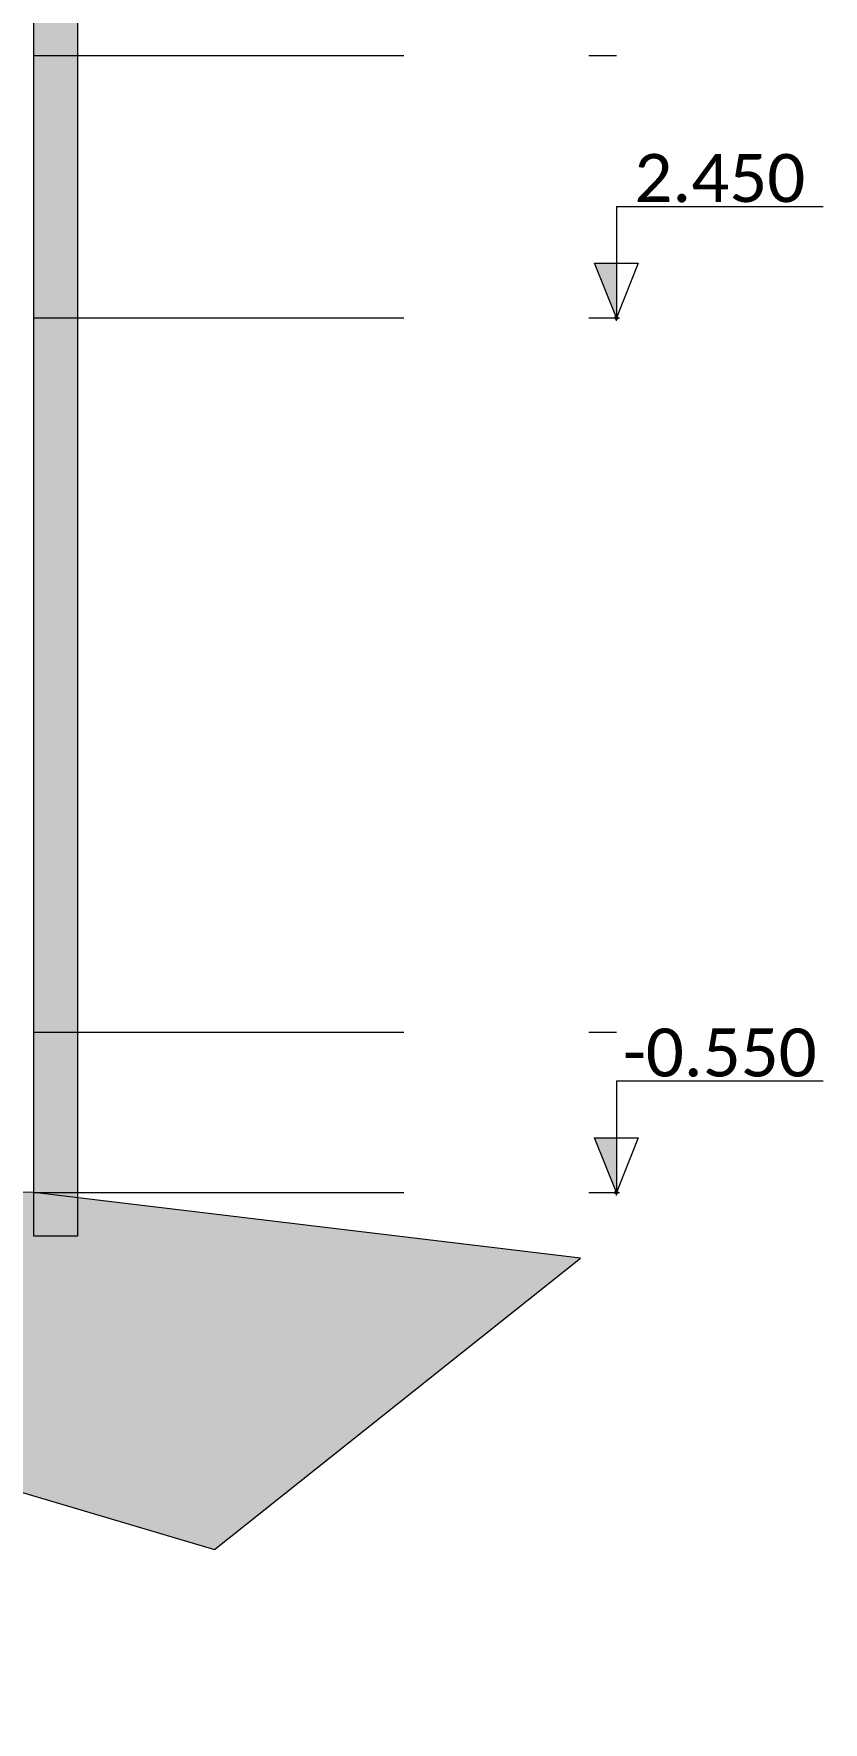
# Model space of a CAD drawing. Header units: metres. Extents: x -197 to 1099, y -24 to 14.
# Drawn here: x 786.76 to 789.47, y -2.37 to 3.43 of the extents above; entities that cross this region are included whole.
import ezdxf
from ezdxf.enums import TextEntityAlignment as Align

# ---------------------------------------------------------------- set-up
doc = ezdxf.new("R2010")
doc.units = ezdxf.units.M
doc.header["$LTSCALE"] = 0.001
doc.header["$PDMODE"] = 34
doc.header["$PDSIZE"] = 0.01
doc.linetypes.add('HIDDENX2', pattern=[19.05, 12.7, -6.35])
doc.layers.get('0').update_dxf_attribs({"lineweight": 13, "true_color": 0x000000})
for name, color, linetype, lineweight, true_color in [('Jach-Anotaciones-CalidaddeLínea  0.13', 7, 'Continuous', 13, 0x000000), ('Jach-Anotaciones-Hatch-Lum100%', 7, 'Continuous', 13, 0x000000), ('Jach-Anotaciones-Hatch-Lum80%', 250, 'Continuous', 13, 0x333333), ('JACH-Anotaciones-Textos-Lum75% @ 0.075', 7, 'Continuous', 13, 0x404040), ('JACH-Arq-Lineas-Proyeccion Niveles cortes', 9, 'HIDDENX2', 13, 0x808080)]:
    doc.layers.add(name, color=color, linetype=linetype, lineweight=lineweight, true_color=true_color)
doc.styles.add('02a-Calibri-JACH(1.8mm)', font='calibri.ttf', dxfattribs={"height": 2.2})
pattern_1 = [(0, (169.421, 45.032), (0, 6.985), [5.08, -1.905]), (90, (169.421, 45.032), (-6.985, 4e-16), [5.08, -1.905])]

# ---------------------------------------------------------------- blocks, each defined once
blk = doc.blocks.new('*U287')
at = {"lineweight": 0, "ltscale": 100}
h = blk.add_hatch(dxfattribs=at)
h.set_pattern_fill('ANGLE', color=256)
h.set_pattern_definition(pattern_1)
h.paths.add_polyline_path([(0, 2.5), (0, 0), (1, 2.5)])
h = blk.add_hatch(color=256, dxfattribs=at)
h.dxf.hatch_style = 1
h.paths.add_polyline_path([(0, 2.5), (0, 0), (1, 2.5)])
for points in [[(0, 5.099), (-9.466, 5.099)], [(0, 5.099), (0, 1.25)]]:
    blk.add_lwpolyline(points, dxfattribs=at)
for points in [[(0, 0), (1, 2.5), (-1, 2.5)], [(0, 2.5), (0, 0), (1, 2.5)]]:
    blk.add_lwpolyline(points, close=True, dxfattribs=at)
blk.add_point((0, 0), dxfattribs=at)
at = {"lineweight": 0, "ltscale": 100, "style": '02a-Calibri-JACH(1.8mm)'}
blk.add_attdef('ALT', text='', height=2.2, dxfattribs=at).set_placement((-4.733, 6.401), align=Align.MIDDLE_CENTER)
blk = doc.blocks.new('*U288')
at = {"lineweight": 0, "ltscale": 100}
h = blk.add_hatch(dxfattribs=at)
h.set_pattern_fill('ANGLE', color=256)
h.set_pattern_definition(pattern_1)
h.paths.add_polyline_path([(0, 2.5), (0, 0), (1, 2.5)])
h = blk.add_hatch(color=256, dxfattribs=at)
h.dxf.hatch_style = 1
h.paths.add_polyline_path([(0, 2.5), (0, 0), (1, 2.5)])
for points in [[(0, 5.099), (-9.466, 5.099)], [(0, 5.099), (0, 1.25)]]:
    blk.add_lwpolyline(points, dxfattribs=at)
for points in [[(0, 0), (1, 2.5), (-1, 2.5)], [(0, 2.5), (0, 0), (1, 2.5)]]:
    blk.add_lwpolyline(points, close=True, dxfattribs=at)
blk.add_point((0, 0), dxfattribs=at)
at = {"lineweight": 0, "ltscale": 100, "style": '02a-Calibri-JACH(1.8mm)'}
blk.add_attdef('ALT', text='', height=2.2, dxfattribs=at).set_placement((-4.733, 6.401), align=Align.MIDDLE_CENTER)

msp = doc.modelspace()

# ---------------------------------------------------------------- hatches: boundary and pattern name
at = {"layer": 'Jach-Anotaciones-Hatch-Lum100%', "ltscale": 100}
h = msp.add_hatch(color=256, dxfattribs=at)
h.dxf.hatch_style = 1
h.paths.add_polyline_path([(786.75722, 3.5), (786.90722, 3.5), (786.90722, -0.7), (786.75722, -0.7)])
at = {"layer": 'Jach-Anotaciones-Hatch-Lum80%', "ltscale": 100}
h = msp.add_hatch(dxfattribs=at)
h.set_pattern_fill('EARTH', color=256, scale=0.03, angle=45, double=1)
h.set_pattern_definition([(45, (654.62885, 0), (0, 0.26940768), [0.1905, -0.1905]), (45, (654.57833, 0.05051), (0, 0.26940768), [0.1905, -0.1905]), (45, (654.52782, 0.10103), (0, 0.26940768), [0.1905, -0.1905]), (135, (654.52782, 0.1347), (-0.26940768, 0), [0.1905, -0.1905]), (135, (654.57833, 0.18522), (-0.26940768, 0), [0.1905, -0.1905]), (135, (654.62885, 0.23573), (-0.26940768, 0), [0.1905, -0.1905])])
h.paths.add_polyline_path([(788.63338, -0.77512), (786.75722, -0.55), (768.81722, -0.20348), (768.81722, -0.025), (765.58112, -0.025), (765.58112, -0.3), (765.43112, -0.3), (765.18733, -0.25507), (765.17648, -0.47192), (765.34283, -0.72492), (765.71533, -0.96346), (765.96848, -1.14778), (766.23609, -1.19116), (766.37352, -1.10441), (766.9413, -0.89479), (767.34272, -1.06827), (767.83817, -1.29235), (768.43716, -1.41897), (768.74909, -1.23887), (768.95793, -1.00694), (769.51124, -1.1732), (770.04647, -1.4009), (770.59256, -1.40812), (771.12417, -1.06116), (771.62686, -1.01417), (771.79321, -1.42981), (772.7722, -1.42984), (773.48102, -1.17684), (774.37487, -1.6929), (775.17713, -1.64308), (775.6111, -1.24912), (777.26289, -1.47951), (778.84751, -2.36754), (780.65427, -1.90873), (782.22408, -1.68672), (783.00899, -1.90873), (785.02309, -2.30834), (786.2819, -1.44991), (787.3778, -1.77552)])

# ---------------------------------------------------------------- linework, layer by layer
at = {"layer": 'Jach-Anotaciones-CalidaddeLínea  0.13', "ltscale": 100}
msp.add_lwpolyline([(786.75722, 3.5), (786.90722, 3.5), (786.90722, -0.7), (786.75722, -0.7)], close=True, dxfattribs=at)
at = {"layer": 'Jach-Anotaciones-CalidaddeLínea  0.13'}
msp.add_lwpolyline([(774.37487, -1.6929), (775.17713, -1.64308), (775.6111, -1.24912), (777.26289, -1.47951), (778.84751, -2.36754), (780.65427, -1.90873), (782.22408, -1.68672), (783.00899, -1.90873), (785.02309, -2.30834), (786.2819, -1.44991), (787.3778, -1.77552), (788.63338, -0.77512), (788.63338, -0.77512), (786.75722, -0.55), (768.81722, -0.20348)], dxfattribs=at)
at = {"layer": 'JACH-Arq-Lineas-Proyeccion Niveles cortes', "ltscale": 100}
for points in [[(786.75722, 3.35), (788.75722, 3.35)], [(786.75722, 2.45), (788.75722, 2.45)], [(786.75722, 0), (788.75722, 0)], [(786.75722, -0.55), (788.75722, -0.55)]]:
    msp.add_lwpolyline(points, dxfattribs=at)

# ---------------------------------------------------------------- block references
at = {"layer": 'JACH-Anotaciones-Textos-Lum75% @ 0.075', "ltscale": 100}
ref = msp.add_blockref('*U288', (788.75722, 2.45), dxfattribs=dict(at, xscale=-0.075, yscale=0.075, zscale=0.075))
ref.add_attrib('ALT', '2.450', dxfattribs={"layer": '0', "lineweight": 0, "ltscale": 100, "height": 0.165, "style": '02a-Calibri-JACH(1.8mm)'}).set_placement((789.11218, 2.93006), align=Align.MIDDLE_CENTER)
ref = msp.add_blockref('*U287', (788.75722, -0.55), dxfattribs=dict(at, xscale=-0.075, yscale=0.075, zscale=0.075))
ref.add_attrib('ALT', '-0.550', dxfattribs={"layer": '0', "lineweight": 0, "ltscale": 100, "height": 0.165, "style": '02a-Calibri-JACH(1.8mm)'}).set_placement((789.11218, -0.06994), align=Align.MIDDLE_CENTER)

doc.saveas('drawing.dxf')
